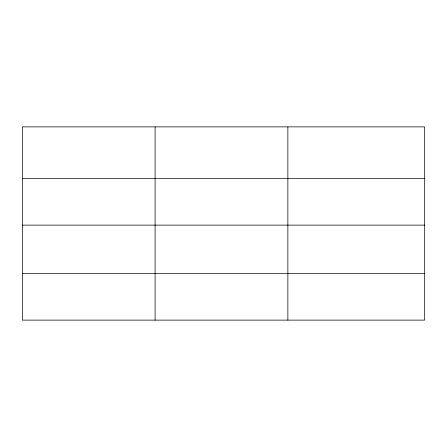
<?xml version="1.0" encoding="UTF-8"?>
<svg xmlns="http://www.w3.org/2000/svg" width="447" height="447" viewBox="0 0 447 447"><rect width="100%" height="100%" fill="white"/><g stroke="black" fill="none" stroke-linecap="round" stroke-linejoin="round"><path stroke-width="0.67" d="M424.65 225.126L424.65 126.875L22.35 126.875L22.35 320.125L424.65 320.125L424.65 225.126L22.35 225.126M22.35 178.331L424.65 178.331M22.35 273.335L424.65 273.335M287.868 126.875L287.868 320.125M155.109 126.875L155.109 320.125"/></g></svg>
